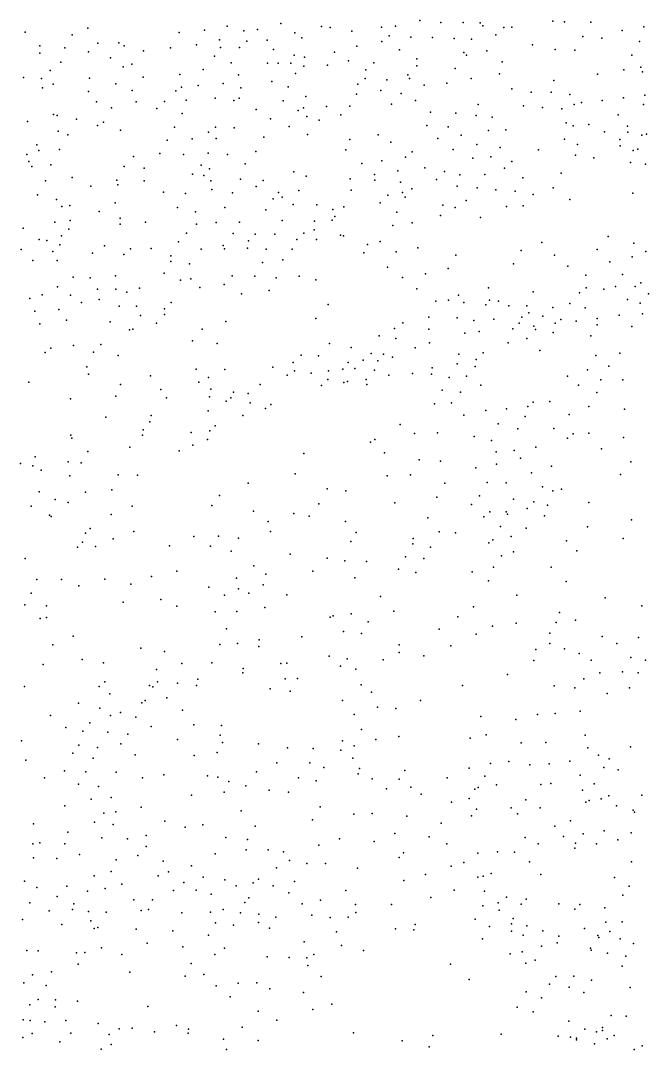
# Model space of a CAD drawing. Header units: inches. Extents: x 1412531 to 1412842, y 4931459 to 4931713.
# Drawn here: x 1412686.6 to 1412764.1, y 4931458.9 to 4931586 of the extents above; entities that cross this region are included whole.
import ezdxf

# ---------------------------------------------------------------- set-up
doc = ezdxf.new("R2010")
doc.units = ezdxf.units.IN
doc.header["$MEASUREMENT"] = 0

msp = doc.modelspace()

# ---------------------------------------------------------------- linework, layer by layer
for p in [(1412694.86, 4931585.05, 56.71), (1412712.08, 4931585.32, 55.51), (1412715.83, 4931584.87, 55.6), (1412718.68, 4931585.63, 55.59), (1412723.71, 4931585.26, 56.41), (1412724.78, 4931585.14, 56.54), (1412731.13, 4931585.16, 56.42), (1412732.84, 4931585.32, 56.38), (1412735.86, 4931585.99, 56.25), (1412738.45, 4931585.75, 56.27), (1412741.19, 4931585.76, 56.15), (1412743.32, 4931585.7, 56.03), (1412743.64, 4931585.34, 55.97), (1412746.24, 4931585.14, 55.67), (1412747.24, 4931585.18, 55.76), (1412752.27, 4931585.91, 55.32), (1412753.73, 4931585.85, 54.96), (1412756.97, 4931585.81, 54.57), (1412763.51, 4931585.2, 54.55), (1412687.1, 4931584.55, 55.7), (1412692.91, 4931584.23, 56.57), (1412706.13, 4931584.51, 55.97), (1412709.27, 4931584.79, 56.04), (1412711.12, 4931583.61, 56.16), (1412714.14, 4931584.73, 55.82), (1412720.42, 4931584.49, 56.4), (1412721.3, 4931583.84, 56.61), (1412727.47, 4931584.69, 56.3), (1412732.07, 4931584.11, 56.29), (1412734.75, 4931583.94, 56.45), (1412737.43, 4931583.89, 56.21), (1412740.09, 4931583.77, 56.39), (1412742.22, 4931583.7, 56.24), (1412745.23, 4931584.24, 55.62), (1412755.98, 4931584.04, 54.9), (1412758.33, 4931583.8, 54.59), (1412760.84, 4931584.76, 54.48), (1412688.92, 4931582.86, 56.42), (1412692.03, 4931582.64, 56.83), (1412696.09, 4931583.21, 57.58), (1412698.68, 4931583.23, 57.74), (1412699.34, 4931582.89, 57.75), (1412705.07, 4931582.61, 56.66), (1412708.27, 4931583.01, 56.32), (1412711.26, 4931582.68, 56.41), (1412713.58, 4931582.65, 56.04), (1412714.51, 4931583.43, 55.98), (1412717, 4931583.56, 56.07), (1412717.79, 4931582.41, 56.87), (1412728.06, 4931582.85, 56.6), (1412731.16, 4931583.41, 56.44), (1412733.36, 4931582.37, 57.29), (1412749.79, 4931582.99, 55.45), (1412752.59, 4931582.42, 55.37), (1412755.02, 4931582.35, 55.53), (1412762.99, 4931583.39, 55.78), (1412688.94, 4931581.97, 56.85), (1412694.95, 4931582.15, 57.72), (1412697.65, 4931581.37, 57.74), (1412701.72, 4931582.25, 56.91), (1412710.51, 4931581.61, 56.45), (1412720.35, 4931581.7, 56.61), (1412721.62, 4931581.47, 56.85), (1412725.34, 4931582.09, 56.58), (1412735.47, 4931581.25, 57.82), (1412741.28, 4931582.03, 57), (1412741.61, 4931581.7, 57.13), (1412744.12, 4931582.27, 56.98), (1412762.04, 4931581.7, 56.54), (1412690.2, 4931579.83, 58.14), (1412691.53, 4931580.86, 57.75), (1412699.24, 4931580.29, 58.04), (1412700.27, 4931580.59, 57.79), (1412709.08, 4931579.93, 57.16), (1412712.54, 4931580.79, 56.89), (1412717.04, 4931580.71, 56.88), (1412718.35, 4931580.74, 57.05), (1412719.93, 4931580.75, 56.92), (1412721.52, 4931580.38, 56.8), (1412724.46, 4931580.5, 56.84), (1412727.03, 4931581, 57.52), (1412729.2, 4931579.91, 58.27), (1412730.19, 4931580.78, 57.9), (1412735.47, 4931580.41, 58.02), (1412740.21, 4931580.09, 57.51), (1412746.02, 4931580.89, 57.19), (1412761.04, 4931579.91, 56.61), (1412763.16, 4931580.23, 56.97), (1412686.91, 4931578.94, 58.14), (1412689.15, 4931578.83, 58.18), (1412695.07, 4931578.89, 58.08), (1412701.67, 4931579, 57.78), (1412706.22, 4931579.34, 57.34), (1412713.46, 4931579.3, 57.07), (1412720.51, 4931579.46, 57.01), (1412729.11, 4931578.83, 58.37), (1412731.79, 4931578.66, 58.49), (1412734.39, 4931579.31, 58.35), (1412734.59, 4931578.85, 58.33), (1412742.19, 4931578.82, 58.03), (1412745.69, 4931579.4, 57.61), (1412752.42, 4931578.61, 57.36), (1412757.79, 4931579.37, 57), (1412763.36, 4931579.68, 57.32), (1412689.25, 4931577.68, 58.23), (1412690.56, 4931578.13, 58.35), (1412694.94, 4931577.24, 58.24), (1412698.3, 4931578.18, 57.99), (1412700.35, 4931577.36, 58.06), (1412705.71, 4931577.33, 57.94), (1412706.41, 4931577.78, 57.79), (1412708.48, 4931577.98, 57.65), (1412711.59, 4931578.22, 57.46), (1412713.76, 4931577.7, 57.42), (1412717.57, 4931578.45, 57.05), (1412719.58, 4931577.81, 57.89), (1412728.21, 4931578.12, 58.45), (1412731.05, 4931577.35, 59.05), (1412736.38, 4931578, 58.5), (1412739.18, 4931578.27, 58.55), (1412747.23, 4931577.56, 58.49), (1412704.34, 4931575.99, 57.91), (1412707, 4931576.18, 57.82), (1412710.59, 4931576.4, 57.58), (1412712.88, 4931576.1, 57.59), (1412713.53, 4931576.4, 57.31), (1412719, 4931576.09, 58.4), (1412721.8, 4931576.62, 58.43), (1412728.03, 4931576.9, 58.9), (1412733.55, 4931576.98, 59.18), (1412735.32, 4931576.12, 59.26), (1412749.6, 4931577.15, 58.49), (1412752.08, 4931577.14, 57.88), (1412754.39, 4931576.87, 58.43), (1412758.37, 4931576.11, 58.8), (1412761.02, 4931576.44, 58.33), (1412763.65, 4931576.78, 58.48), (1412695.94, 4931575.94, 58.57), (1412697.78, 4931575.21, 58.43), (1412700.84, 4931575.95, 58.09), (1412703.36, 4931575.14, 58.63), (1412715.64, 4931575, 58.14), (1412720.82, 4931574.87, 58.81), (1412721.5, 4931575.22, 58.83), (1412724.34, 4931575.36, 59.05), (1412727.2, 4931575.44, 59.69), (1412732.36, 4931575.66, 59.4), (1412743.07, 4931575.61, 59.23), (1412748.66, 4931575.48, 59.24), (1412751.02, 4931575.26, 58.63), (1412753.39, 4931575.08, 58.63), (1412754.91, 4931575.64, 58.96), (1412755.82, 4931575.89, 58.88), (1412763.5, 4931575.61, 58.72), (1412687.41, 4931573.52, 58.85), (1412690.63, 4931574.38, 58.79), (1412691.08, 4931574.25, 58.82), (1412693.44, 4931573.8, 58.72), (1412696.78, 4931573.45, 58.77), (1412706.52, 4931574.5, 58.57), (1412717.4, 4931573.86, 58.59), (1412721.89, 4931574.13, 59.46), (1412723.41, 4931573.68, 59.83), (1412726.1, 4931574.33, 59.9), (1412737.17, 4931574.67, 59.87), (1412740.3, 4931574.56, 59.58), (1412742.81, 4931574.27, 59.31), (1412744.78, 4931574.05, 59.58), (1412760.35, 4931574.35, 59), (1412691.19, 4931572.34, 59.59), (1412696.07, 4931573.03, 58.86), (1412698.88, 4931572.47, 59.91), (1412705.58, 4931572.82, 59.34), (1412709.76, 4931572.19, 59.69), (1412710.61, 4931572.83, 59.58), (1412712.94, 4931572.74, 59.45), (1412719.74, 4931572.9, 59.2), (1412736.73, 4931573.03, 60.41), (1412739.34, 4931572.85, 60.2), (1412744.34, 4931572.43, 60.19), (1412746.49, 4931572.5, 59.94), (1412753.95, 4931573.37, 59.8), (1412754.8, 4931572.98, 59.98), (1412756.74, 4931573.14, 59.93), (1412758.65, 4931572.25, 60.05), (1412761.5, 4931572.97, 59.69), (1412761.56, 4931572.2, 59.86), (1412692.38, 4931571.89, 59.37), (1412704.67, 4931571.22, 60.4), (1412707.76, 4931571.37, 59.88), (1412710.72, 4931571.42, 59.84), (1412716.6, 4931571.61, 59.72), (1412721.98, 4931571.92, 59.99), (1412727.2, 4931571.29, 60.97), (1412730.7, 4931571.89, 61.13), (1412732.29, 4931570.97, 61.43), (1412738.07, 4931571.43, 60.75), (1412740.96, 4931571.83, 60.7), (1412753.74, 4931571.35, 60.19), (1412760.55, 4931571.3, 60.44), (1412763.28, 4931571.82, 60.47), (1412763.87, 4931571.98, 60.43), (1412688.56, 4931570.64, 59.55), (1412688.81, 4931569.93, 60.47), (1412691.35, 4931570.08, 60.42), (1412715.61, 4931569.81, 59.94), (1412726.72, 4931570.04, 61.2), (1412734.92, 4931569.8, 61.49), (1412739.99, 4931570.08, 61.09), (1412742.89, 4931570.69, 61), (1412745.76, 4931570.32, 60.83), (1412750.53, 4931570.02, 60.64), (1412755.32, 4931570.68, 60.1), (1412760.61, 4931570.54, 60.64), (1412762.21, 4931569.93, 61.17), (1412762.79, 4931570.09, 61.13), (1412687.34, 4931569.47, 60.51), (1412687.58, 4931568.59, 60.52), (1412700.5, 4931569.19, 61.41), (1412703.73, 4931569.57, 61.27), (1412706.69, 4931569.47, 60.5), (1412709.72, 4931569.61, 59.95), (1412712.09, 4931569.46, 59.89), (1412731.17, 4931568.65, 61.63), (1412734.09, 4931569.14, 61.7), (1412742.42, 4931569, 61.33), (1412744.61, 4931569.16, 61.47), (1412747.24, 4931568.58, 61.65), (1412755.07, 4931569.37, 60.58), (1412757.33, 4931569.03, 60.71), (1412761.86, 4931568.48, 62.12), (1412687.94, 4931567.95, 60.84), (1412690.28, 4931568.16, 61.03), (1412699.36, 4931567.98, 61.45), (1412701.81, 4931567.78, 62.1), (1412708.87, 4931568.14, 61.64), (1412709.88, 4931567.67, 62.01), (1412714.3, 4931568.3, 60.32), (1412720.28, 4931567.33, 61.24), (1412728.71, 4931568.33, 61.68), (1412733.15, 4931567.44, 62.37), (1412736.49, 4931567.8, 62.27), (1412738.92, 4931567.36, 62.22), (1412746.32, 4931567.75, 61.93), (1412753.33, 4931567.14, 61.65), (1412763.74, 4931568.26, 62.15), (1412689.63, 4931566.18, 61.23), (1412692.94, 4931566.62, 61.26), (1412698.42, 4931566.29, 62.21), (1412701.83, 4931566.18, 62.58), (1412707.79, 4931567.02, 61.91), (1412709.17, 4931566.84, 62.32), (1412710.05, 4931566.21, 62.3), (1412713.7, 4931566.4, 61.19), (1412716.49, 4931566.23, 60.83), (1412721.84, 4931566.76, 61.8), (1412727.24, 4931566.44, 62.19), (1412730.24, 4931566.99, 62.43), (1412730.3, 4931566.29, 62.41), (1412733.48, 4931566.05, 62.77), (1412737.91, 4931566.37, 62.82), (1412740.81, 4931566.96, 62.63), (1412743.87, 4931566.97, 62.25), (1412748.56, 4931566.57, 62.59), (1412695.21, 4931565.56, 62.85), (1412698.55, 4931565.72, 62.35), (1412704.21, 4931564.8, 62.7), (1412706.92, 4931564.64, 62.47), (1412710.17, 4931565.13, 62.36), (1412712.74, 4931564.7, 61.8), (1412715.64, 4931565.5, 61.01), (1412718.42, 4931564.74, 61.93), (1412720.93, 4931565, 62.16), (1412727.37, 4931565.06, 62.88), (1412733.72, 4931564.74, 63.03), (1412734.89, 4931565.2, 63.1), (1412740.46, 4931565.54, 63.23), (1412742.93, 4931565.32, 63.08), (1412745.26, 4931565.07, 63.37), (1412747.63, 4931564.92, 63.44), (1412752.32, 4931565.35, 62.79), (1412762.15, 4931564.66, 64.22), (1412688.65, 4931564.45, 61.75), (1412690.97, 4931563.9, 62.1), (1412698.24, 4931563.49, 63.14), (1412717.76, 4931563.99, 62.41), (1412718.86, 4931564.2, 62.45), (1412720.22, 4931563.28, 62.94), (1412730.97, 4931563.5, 63.05), (1412731.92, 4931564.42, 63.02), (1412734.04, 4931564.2, 63.2), (1412741.59, 4931563.76, 63.84), (1412749.85, 4931564.51, 63.38), (1412754.4, 4931563.89, 63.3), (1412691.66, 4931563.02, 62.73), (1412692.64, 4931563.14, 62.96), (1412696.27, 4931562.42, 63.21), (1412705.94, 4931562.92, 62.98), (1412708.14, 4931562.37, 63.09), (1412711.76, 4931562.92, 62.16), (1412716.83, 4931562.63, 62.49), (1412723.12, 4931563.23, 63.23), (1412725.12, 4931562.64, 63.48), (1412726.46, 4931562.97, 63.76), (1412733, 4931562.32, 63.98), (1412738.7, 4931563.21, 64.14), (1412740.21, 4931562.9, 64.63), (1412746.57, 4931563.04, 64.15), (1412748.64, 4931563.13, 63.97), (1412690.8, 4931561.09, 62.98), (1412692.67, 4931561.32, 63.33), (1412698.85, 4931561.59, 63.24), (1412698.86, 4931560.85, 63.51), (1412701.98, 4931561.08, 63.28), (1412708.28, 4931560.84, 63.7), (1412710.71, 4931561.07, 62.96), (1412713.6, 4931561.08, 62.49), (1412718.87, 4931561.29, 63), (1412722.83, 4931561.23, 63.81), (1412725.03, 4931561.34, 64.1), (1412725.37, 4931561.8, 63.93), (1412734.92, 4931561, 64.48), (1412738.43, 4931561.92, 64.34), (1412743.34, 4931561.68, 64.54), (1412686.87, 4931560.34, 63.15), (1412692.49, 4931560.25, 63.85), (1412707.06, 4931559.72, 64.01), (1412712.81, 4931559.68, 63.53), (1412715.54, 4931559.6, 63.66), (1412717.94, 4931559.62, 63.77), (1412721.53, 4931559.72, 64.53), (1412722.82, 4931560.16, 64.39), (1412726.06, 4931559.48, 64.56), (1412732.53, 4931560.69, 64.34), (1412688.85, 4931558.97, 63.53), (1412689.81, 4931558.85, 63.66), (1412691.41, 4931558.3, 64.34), (1412691.59, 4931559.39, 63.85), (1412706.07, 4931558.66, 63.84), (1412711.57, 4931558.22, 64.2), (1412714.7, 4931558.8, 63.8), (1412720.65, 4931558.97, 64.64), (1412723.09, 4931558.97, 64.51), (1412726.44, 4931559.42, 64.57), (1412729.38, 4931558.34, 65.73), (1412730.97, 4931558.69, 65.09), (1412750.92, 4931558.6, 66.15), (1412759.11, 4931559.33, 65.75), (1412762.29, 4931558.49, 67.63), (1412686.64, 4931557.73, 63.46), (1412690.53, 4931557.49, 64.5), (1412695.43, 4931557.25, 65.62), (1412696.92, 4931558.17, 65.3), (1412699.32, 4931557.09, 65.59), (1412700.13, 4931557.79, 65.03), (1412702.68, 4931557.84, 64.91), (1412705.1, 4931556.95, 65.38), (1412708.85, 4931557.78, 64.67), (1412711.74, 4931557.79, 64.24), (1412714.58, 4931557.9, 64.3), (1412716.89, 4931557.75, 64.55), (1412720.09, 4931557.74, 64.63), (1412728.95, 4931557.31, 66.02), (1412732.93, 4931557.45, 65.9), (1412735.63, 4931557.92, 66.36), (1412740.29, 4931557.02, 66.94), (1412748.37, 4931557.59, 66.26), (1412752.47, 4931557.01, 66.8), (1412757.75, 4931557.72, 66.89), (1412763.78, 4931557.47, 68.25), (1412688.05, 4931556.36, 64), (1412691.06, 4931556.37, 64.89), (1412705.1, 4931556.25, 65.83), (1412707.4, 4931555.93, 65.53), (1412716.43, 4931556.13, 64.83), (1412718.95, 4931556.45, 65.15), (1412747.44, 4931555.95, 67.08), (1412754.13, 4931555.67, 67.57), (1412759.33, 4931556.2, 68.09), (1412762.1, 4931556.82, 68.59), (1412698.27, 4931554.48, 66.67), (1412704.29, 4931554.79, 66.64), (1412712.67, 4931554.48, 65.48), (1412715.47, 4931554.43, 65.46), (1412720.94, 4931554.42, 66.21), (1412731.88, 4931555.55, 66.54), (1412736.54, 4931554.73, 67.31), (1412739.36, 4931555.36, 67.72), (1412756.36, 4931554.54, 68.84), (1412760.87, 4931554.65, 68.9), (1412691.09, 4931553.12, 65.69), (1412693.05, 4931554.3, 65.84), (1412695.13, 4931554.23, 66.78), (1412706.29, 4931553.92, 66.6), (1412707.57, 4931554.1, 66.45), (1412711.68, 4931553.38, 66.05), (1412718.13, 4931554.23, 66.28), (1412723.01, 4931553.97, 66.46), (1412733.72, 4931554.26, 67.11), (1412760.02, 4931553.15, 69.44), (1412762.47, 4931553.16, 69.27), (1412763.17, 4931553.61, 69.19), (1412689.2, 4931552.14, 66.18), (1412692.71, 4931552.08, 66.93), (1412696.03, 4931552.83, 67.18), (1412698.33, 4931552.83, 67.29), (1412699.68, 4931552.46, 67.41), (1412701.25, 4931552.96, 67.34), (1412708.68, 4931553.03, 66.6), (1412713.84, 4931552.26, 66.57), (1412717.26, 4931552.67, 66.69), (1412735.49, 4931552.86, 68.09), (1412740.64, 4931552.09, 70.13), (1412744.33, 4931552.98, 69.8), (1412749.84, 4931552.47, 69.31), (1412755.57, 4931552.36, 69.45), (1412756.42, 4931553, 69.49), (1412758.6, 4931552.82, 69.5), (1412764.09, 4931552.23, 69.51), (1412687.71, 4931551.68, 65.92), (1412694.09, 4931551.16, 67.34), (1412696.24, 4931551.53, 67.3), (1412698.71, 4931550.71, 67.82), (1412700.87, 4931550.7, 67.91), (1412705.15, 4931551.17, 67.17), (1412724.54, 4931550.93, 68.49), (1412737.85, 4931551.32, 70.15), (1412739.38, 4931551.47, 70.31), (1412741.3, 4931551.17, 70.31), (1412744, 4931550.88, 69.91), (1412744.47, 4931551.47, 70.02), (1412745.56, 4931551.33, 70.02), (1412746.83, 4931550.75, 69.59), (1412749.07, 4931550.77, 69.4), (1412752.29, 4931550.56, 69.69), (1412754.38, 4931551.05, 69.52), (1412761.5, 4931551.56, 69.56), (1412763.09, 4931551.1, 69.82), (1412688.3, 4931550.12, 66.93), (1412691.28, 4931550.32, 67.02), (1412701.37, 4931549.57, 67.98), (1412704.32, 4931549.7, 67.87), (1412704.33, 4931550.41, 67.42), (1412736.97, 4931549.37, 70.41), (1412748.44, 4931549.36, 69.69), (1412749.3, 4931549.91, 69.52), (1412751.04, 4931549.47, 69.72), (1412756.29, 4931550.5, 69.82), (1412760.46, 4931549.61, 69.73), (1412763.37, 4931549.77, 69.95), (1412688.94, 4931548.54, 67.1), (1412692.22, 4931548.98, 67.27), (1412697.63, 4931548.77, 68.33), (1412703.33, 4931548.61, 68.5), (1412711.92, 4931548.82, 68.55), (1412723, 4931549.21, 68.71), (1412733.76, 4931548.68, 70.09), (1412740.46, 4931549.28, 70.31), (1412742.53, 4931548.94, 70.01), (1412745.01, 4931549.1, 70.02), (1412748.12, 4931548.63, 69.51), (1412749.93, 4931548.24, 69.8), (1412752.59, 4931548.61, 69.8), (1412753.27, 4931549.08, 69.77), (1412755.18, 4931548.87, 69.83), (1412757.76, 4931548.41, 70.72), (1412757.78, 4931549.2, 69.84), (1412762.05, 4931548.22, 70.66), (1412700.02, 4931547.81, 68.44), (1412700.41, 4931547.86, 68.58), (1412708.96, 4931547.88, 68.84), (1412730.82, 4931547.05, 70.18), (1412732.73, 4931547.96, 70.13), (1412736.95, 4931547.89, 70.51), (1412741.4, 4931547.39, 70.5), (1412743.19, 4931547.59, 70.26), (1412747.35, 4931547.93, 69.83), (1412750.13, 4931547.85, 69.7), (1412752.34, 4931547.46, 70.7), (1412756.99, 4931547.07, 72.01), (1412690.28, 4931545.55, 68.37), (1412693.1, 4931545.86, 68.6), (1412696.48, 4931546, 68.77), (1412707.79, 4931546.45, 69.75), (1412710.81, 4931546.13, 69.39), (1412724.69, 4931546.13, 70.57), (1412727.36, 4931545.63, 70.57), (1412732.89, 4931546.73, 70.43), (1412735.28, 4931545.58, 70.54), (1412737.06, 4931546.21, 70.75), (1412746.78, 4931546.21, 70.01), (1412749.08, 4931546.72, 70.29), (1412689.6, 4931544.98, 68.7), (1412695.56, 4931545.03, 69.05), (1412698.6, 4931544.62, 69.62), (1412721.21, 4931544.66, 70.7), (1412723.35, 4931544.57, 70.88), (1412729.86, 4931544.88, 70.52), (1412731.38, 4931544.8, 70.63), (1412732.49, 4931544.43, 70.55), (1412740.68, 4931544.81, 70.7), (1412743.67, 4931544.96, 70.4), (1412750.66, 4931545.24, 71.94), (1412757.58, 4931544.64, 73.76), (1412760.54, 4931544.91, 73.49), (1412694.72, 4931543.21, 70.16), (1412708.24, 4931542.96, 71.19), (1412717.72, 4931543.2, 71.16), (1412720.2, 4931543.78, 70.89), (1412727, 4931543.77, 71.07), (1412727.82, 4931543.04, 71.05), (1412728.86, 4931544.05, 70.59), (1412730.69, 4931543.96, 70.84), (1412737.4, 4931543.12, 71.1), (1412740.45, 4931543.59, 70.85), (1412742.7, 4931543.25, 70.95), (1412742.8, 4931544.14, 70.67), (1412759.19, 4931543.32, 74.95), (1412694.92, 4931542.31, 70.37), (1412702.6, 4931542.12, 70.85), (1412709.75, 4931541.93, 71.49), (1412711.77, 4931542.91, 71.35), (1412719.48, 4931542.21, 71.18), (1412720.36, 4931542.72, 70.97), (1412722.42, 4931542.45, 71.01), (1412724.5, 4931541.67, 71.37), (1412724.57, 4931542.73, 71.19), (1412726.34, 4931542.92, 71.19), (1412730.27, 4931542.8, 70.85), (1412732.01, 4931542.18, 70.89), (1412734.95, 4931542.41, 71.06), (1412737.32, 4931542.31, 71.5), (1412739.5, 4931541.9, 71.53), (1412741.63, 4931542.06, 71.42), (1412754.1, 4931542.08, 74.9), (1412756.55, 4931542.85, 74.77), (1412687.56, 4931541.32, 69.79), (1412698.91, 4931541.05, 71.68), (1412703.86, 4931540.41, 71.67), (1412708.55, 4931541.34, 71.77), (1412710.04, 4931540.45, 72.21), (1412716.13, 4931541.04, 71.38), (1412723.71, 4931540.92, 71.44), (1412726.48, 4931541.3, 71.2), (1412726.92, 4931541.43, 71.12), (1412729.25, 4931541.65, 71), (1412729.3, 4931541.05, 71.2), (1412743.39, 4931540.95, 73.14), (1412755.47, 4931540.96, 75.34), (1412758.22, 4931541.62, 75.51), (1412760.93, 4931541.63, 75.47), (1412692.71, 4931539.29, 70.79), (1412698.31, 4931539.61, 72.18), (1412704.59, 4931539.39, 71.95), (1412709.87, 4931539.53, 72.6), (1412712.5, 4931539.38, 71.95), (1412712.84, 4931540.11, 71.93), (1412714.66, 4931539.93, 71.83), (1412738.6, 4931540.33, 72.6), (1412740.9, 4931540.11, 73.23), (1412757.72, 4931540.06, 76.06), (1412711.95, 4931538.99, 72.06), (1412714.9, 4931538.79, 71.88), (1412716.81, 4931538.09, 71.98), (1412717.45, 4931538.57, 71.6), (1412737.65, 4931538.66, 73.33), (1412739.75, 4931538.78, 73.96), (1412746.56, 4931538.03, 75.03), (1412749.18, 4931538.35, 75.4), (1412749.86, 4931538.87, 75.45), (1412751.91, 4931538.96, 75.7), (1412756.71, 4931538.31, 77.25), (1412761.14, 4931538.02, 77.53), (1412697.09, 4931537.01, 72.59), (1412702.67, 4931537.22, 72.45), (1412709.7, 4931537.79, 72.96), (1412714.01, 4931537.2, 72.03), (1412741.3, 4931537.26, 74.81), (1412744.03, 4931537.85, 75.07), (1412748.86, 4931537.11, 75.76), (1412754.31, 4931537.35, 77.39), (1412701.67, 4931535.44, 73.57), (1412702.53, 4931536.42, 73.22), (1412709.92, 4931535.32, 73.03), (1412710.58, 4931535.93, 72.98), (1412733.45, 4931536.12, 74.32), (1412745.52, 4931536.2, 75.92), (1412747.96, 4931535.57, 76.93), (1412752.41, 4931535.6, 77.58), (1412692.77, 4931534.77, 72.43), (1412692.89, 4931534.43, 72.54), (1412701.62, 4931534.8, 74.16), (1412707.62, 4931535.12, 73.93), (1412709.62, 4931534.25, 73.6), (1412730.3, 4931534.24, 75.28), (1412735.21, 4931535, 75.53), (1412738.04, 4931535.09, 75.21), (1412742.55, 4931534.61, 76.52), (1412744.71, 4931534.14, 77.11), (1412754.1, 4931534.42, 78.47), (1412754.78, 4931534.95, 78.43), (1412756.74, 4931535.04, 78.86), (1412761, 4931534.5, 79.27), (1412694.86, 4931532.79, 73.65), (1412700.06, 4931533.32, 74.27), (1412706.13, 4931532.85, 74.7), (1412707.83, 4931533.54, 74.6), (1412729.77, 4931533.92, 75.44), (1412747.51, 4931532.89, 78.78), (1412750.18, 4931533.32, 78.96), (1412758.29, 4931533.1, 79.76), (1412688.37, 4931532.13, 73.61), (1412692.41, 4931531.5, 74.87), (1412721.54, 4931532.51, 75.56), (1412731.48, 4931532.61, 75.91), (1412735.78, 4931531.76, 77.09), (1412738.42, 4931531.56, 76.91), (1412745.29, 4931532.72, 78.49), (1412748.28, 4931531.93, 79.11), (1412686.55, 4931531.31, 74.39), (1412688.06, 4931531.02, 74.77), (1412689.11, 4931530.48, 75.09), (1412694.05, 4931531.38, 74.54), (1412742.77, 4931530.74, 78.2), (1412745.34, 4931531.19, 79.4), (1412752.11, 4931530.96, 80.08), (1412761.92, 4931531.48, 81.19), (1412692.63, 4931529.78, 76), (1412698.59, 4931529.91, 75.34), (1412701, 4931529.84, 76.21), (1412720.46, 4931530.03, 77.26), (1412731.83, 4931529.78, 78.21), (1412734.72, 4931529.87, 77.69), (1412749.63, 4931530.13, 80.49), (1412760.64, 4931529.93, 82), (1412688.86, 4931527.79, 75.85), (1412694.58, 4931527.76, 76.94), (1412697.82, 4931528.02, 76.65), (1412714.64, 4931528.86, 76.83), (1412724.42, 4931528.16, 78.27), (1412726.71, 4931527.92, 78.72), (1412738.95, 4931528.88, 78.48), (1412744.17, 4931528.95, 79.75), (1412746.54, 4931528.91, 80.85), (1412751, 4931528.39, 81.45), (1412752.3, 4931527.93, 82.1), (1412753.35, 4931528.14, 82.16), (1412690.82, 4931526.85, 77.5), (1412692.42, 4931526.47, 77.12), (1412711.1, 4931527.35, 77.65), (1412732.78, 4931526.45, 79.55), (1412737.95, 4931527.12, 79.64), (1412743.23, 4931527.29, 80.46), (1412747.42, 4931526.89, 81.87), (1412749.95, 4931526.57, 82.28), (1412756.71, 4931526.46, 82.96), (1412687.86, 4931526.02, 77.03), (1412700.32, 4931526.04, 77.74), (1412710.18, 4931526.11, 78.18), (1412715.33, 4931525.4, 78.58), (1412723.37, 4931526.3, 79), (1412742.26, 4931526.23, 81.62), (1412744.49, 4931525.33, 81.97), (1412746.52, 4931525.31, 82.92), (1412749.11, 4931525.74, 82.82), (1412751.64, 4931526.13, 82.28), (1412690.12, 4931524.91, 77.72), (1412690.32, 4931524.76, 77.67), (1412697.72, 4931524.98, 78.22), (1412717.14, 4931524.11, 80.11), (1412720.28, 4931525.13, 79.72), (1412722.21, 4931524.79, 80.19), (1412726.67, 4931524.13, 81.35), (1412736.85, 4931524.59, 80.53), (1412743.76, 4931524.7, 82.24), (1412746.7, 4931525.03, 82.85), (1412751.24, 4931524.83, 83.02), (1412761.98, 4931524.33, 84.44), (1412694.56, 4931522.68, 78.57), (1412695.16, 4931523.27, 78.2), (1412700.55, 4931522.9, 78.48), (1412717.41, 4931522.91, 80.88), (1412728, 4931522.75, 81.73), (1412738.26, 4931522.86, 82.48), (1412740.26, 4931522.74, 83.12), (1412745.84, 4931523.51, 83.25), (1412748.98, 4931523.3, 84.34), (1412756.55, 4931523.48, 85.14), (1412694.21, 4931521.57, 78.83), (1412697.99, 4931521.98, 79.39), (1412707.96, 4931522.26, 79.47), (1412710.98, 4931522.32, 79.42), (1412713.46, 4931522.06, 79.93), (1412727.33, 4931521.64, 82.31), (1412734.99, 4931521.35, 82.23), (1412735.05, 4931522.03, 82.11), (1412744.36, 4931521.51, 83.96), (1412744.89, 4931521.87, 83.97), (1412747.14, 4931522.29, 84.52), (1412753.96, 4931521.72, 85.03), (1412760.98, 4931522.02, 85.84), (1412693.58, 4931520.94, 79.02), (1412695.8, 4931521.05, 79.76), (1412704.95, 4931521.11, 79.99), (1412709.99, 4931521.1, 80.34), (1412712.55, 4931520.45, 80.88), (1412719.86, 4931520.11, 82.85), (1412737.17, 4931520.96, 83.01), (1412747.42, 4931520.4, 85.61), (1412755.23, 4931520.52, 86.01), (1412687.13, 4931519.57, 80.15), (1412724.41, 4931519.58, 82.86), (1412726.61, 4931519.25, 83.17), (1412729.27, 4931519.18, 83.09), (1412734.08, 4931519.77, 83.19), (1412736.36, 4931519.54, 83.85), (1412745.95, 4931519.89, 85.47), (1412705.84, 4931517.99, 82.03), (1412715.36, 4931518.64, 82.95), (1412716.83, 4931517.64, 83.67), (1412722.64, 4931518.01, 83.6), (1412733.21, 4931518.23, 83.56), (1412735.38, 4931517.82, 84.3), (1412742.31, 4931517.93, 85.1), (1412744.97, 4931518.48, 85.53), (1412752.08, 4931518.48, 86.69), (1412688.57, 4931516.96, 81.51), (1412691.6, 4931516.95, 81.63), (1412696.96, 4931517, 81.32), (1412700.16, 4931516.37, 82.39), (1412702.73, 4931517.32, 82.03), (1412713.2, 4931517.14, 83.03), (1412716.52, 4931516.29, 84.05), (1412727.84, 4931517.16, 83.54), (1412744.34, 4931516.82, 86.29), (1412753.92, 4931516.73, 87.91), (1412687.87, 4931515.27, 82.68), (1412693.73, 4931516.19, 81.43), (1412709.78, 4931516.03, 82.88), (1412711.72, 4931515.02, 84.41), (1412713.45, 4931515.82, 83.9), (1412714.73, 4931515.29, 83.74), (1412719.44, 4931515.06, 84.47), (1412747.85, 4931515.05, 87.76), (1412687.06, 4931513.83, 83.47), (1412689.77, 4931513.71, 83.41), (1412699.2, 4931514.15, 83.33), (1412703.89, 4931514.48, 82.81), (1412730.99, 4931514.88, 85.34), (1412758.75, 4931514.71, 89.41), (1412763.26, 4931513.71, 89.61), (1412705.84, 4931513.69, 83.5), (1412710.58, 4931512.96, 84.38), (1412713.25, 4931513.02, 85.5), (1412716.7, 4931513.49, 85.61), (1412725.17, 4931512.46, 85.91), (1412727.38, 4931512.71, 86.11), (1412732.65, 4931513.05, 86.32), (1412742.47, 4931513.6, 87.99), (1412753.1, 4931512.9, 88.94), (1412688.97, 4931512.13, 84.58), (1412689.76, 4931512.27, 84.45), (1412724.78, 4931512.31, 85.94), (1412729.49, 4931511.73, 86.81), (1412740.57, 4931512.37, 88.3), (1412744.82, 4931511.2, 89.61), (1412747.76, 4931511.56, 89.67), (1412752.69, 4931511.67, 89.55), (1412755.1, 4931511.93, 89.83), (1412693.03, 4931509.98, 85.23), (1412712, 4931510.87, 86.32), (1412721.29, 4931509.9, 88.12), (1412726.43, 4931510.53, 87.33), (1412728.67, 4931510.31, 87.65), (1412738.25, 4931510.83, 88.39), (1412742.8, 4931510.21, 89.35), (1412751.9, 4931510.33, 90.63), (1412758.36, 4931509.91, 90.83), (1412690.54, 4931508.91, 85.9), (1412711.14, 4931508.93, 86.91), (1412713.35, 4931509.05, 87.63), (1412715.96, 4931508.7, 88.26), (1412716.01, 4931509.52, 87.54), (1412733.32, 4931508.91, 89.75), (1412739.69, 4931508.76, 89.65), (1412751.93, 4931509.08, 91.14), (1412760.2, 4931509.06, 91.05), (1412762.88, 4931509.82, 91.44), (1412701.39, 4931508.48, 86.32), (1412704.33, 4931508.09, 86.94), (1412724.68, 4931507.49, 88.98), (1412733.31, 4931507.93, 90.29), (1412736.35, 4931507.55, 90.66), (1412750.18, 4931508.34, 91.17), (1412753.73, 4931508.42, 91.33), (1412755.52, 4931507.84, 91.91), (1412689.32, 4931506.46, 86.33), (1412694.14, 4931507.1, 86.76), (1412696.81, 4931506.66, 86.87), (1412706.47, 4931506.58, 88.12), (1412710.15, 4931506.69, 88.03), (1412718.69, 4931506.6, 90.1), (1412719.44, 4931506.64, 89.71), (1412726.08, 4931506.27, 89.99), (1412726.87, 4931507.17, 89.68), (1412731.32, 4931507.04, 90.32), (1412749.94, 4931506.96, 91.68), (1412757, 4931507.01, 92.02), (1412761.9, 4931507.33, 92), (1412763.73, 4931506.99, 92.15), (1412703.33, 4931505.83, 88.22), (1412713.98, 4931505.45, 89.19), (1412714.02, 4931505.97, 88.88), (1412727.95, 4931505.88, 91.27), (1412746.68, 4931505.25, 91.77), (1412758.09, 4931505.45, 92.68), (1412760.89, 4931505.58, 92.24), (1412762.82, 4931505.45, 93.19), (1412687.02, 4931503.75, 87.24), (1412696.24, 4931503.75, 88.32), (1412696.96, 4931504.34, 88.01), (1412702.46, 4931503.89, 88.92), (1412702.87, 4931503.7, 88.47), (1412703.45, 4931504.33, 88.37), (1412705.91, 4931504.18, 88.45), (1412708.29, 4931503.89, 88.8), (1412708.45, 4931504.65, 88.65), (1412719.24, 4931504.68, 91.06), (1412720.74, 4931504.74, 90.7), (1412728.6, 4931503.95, 92.59), (1412741.11, 4931503.87, 92.47), (1412752.44, 4931503.84, 92.69), (1412755.01, 4931503.6, 92.84), (1412756.13, 4931504.7, 92.9), (1412761.75, 4931503.59, 93.8), (1412697.58, 4931502.86, 89.06), (1412704.63, 4931502.35, 89.43), (1412717.38, 4931503.45, 90.73), (1412719.85, 4931503.18, 91.78), (1412729.91, 4931503.06, 93.18), (1412758.98, 4931502.87, 93.56), (1412693.7, 4931501.7, 89.61), (1412696.34, 4931501.08, 89.65), (1412701.52, 4931501.75, 89.54), (1412701.94, 4931502.04, 89.19), (1412726.32, 4931502.02, 92.52), (1412730.64, 4931501.2, 94.2), (1412732.9, 4931501.05, 93.82), (1412735.96, 4931502.01, 93.74), (1412690.26, 4931500.18, 90.17), (1412697.66, 4931500.18, 90.18), (1412698.89, 4931500.53, 90.05), (1412700.78, 4931499.96, 89.91), (1412706.54, 4931500.81, 90.29), (1412727.73, 4931500.31, 94.24), (1412743.38, 4931500.05, 94.35), (1412750.39, 4931500.28, 93.8), (1412752.58, 4931500.41, 94.63), (1412755.66, 4931500.72, 94.72), (1412692.12, 4931498.68, 90.4), (1412695.09, 4931499.25, 89.99), (1412702.66, 4931498.82, 90.86), (1412707.95, 4931499.02, 91.49), (1412711.37, 4931498.95, 92.43), (1412747.7, 4931499.68, 94.09), (1412694.24, 4931498.23, 90.67), (1412697.33, 4931498.1, 90.5), (1412699.81, 4931497.87, 91.1), (1412705.92, 4931497.21, 92.69), (1412711.19, 4931497.74, 93.12), (1412728.65, 4931498.42, 95.11), (1412730.44, 4931497.22, 95.49), (1412733.25, 4931497.58, 95.06), (1412742.09, 4931497.35, 95.6), (1412744.06, 4931497.8, 95.96), (1412756.28, 4931497.76, 96.26), (1412686.66, 4931497.06, 91.19), (1412693.76, 4931496.5, 91.01), (1412696.06, 4931496.23, 91.47), (1412698.95, 4931496.69, 91.55), (1412711.47, 4931496.83, 93.47), (1412715.92, 4931496.66, 94.16), (1412719.51, 4931496.19, 95.19), (1412722.68, 4931496.1, 95.49), (1412726.32, 4931497.02, 96.02), (1412727.76, 4931496.41, 96.2), (1412748.37, 4931496.81, 96), (1412751.44, 4931496.84, 96.4), (1412756.62, 4931496.16, 97.3), (1412761.89, 4931496.31, 97.73), (1412687.19, 4931494.66, 91.93), (1412693.01, 4931495.53, 91.45), (1412695.52, 4931494.92, 92.43), (1412700.69, 4931495.3, 92.32), (1412708, 4931495.23, 93.28), (1412710.82, 4931495.61, 93.66), (1412726.11, 4931495.87, 96.37), (1412727.59, 4931494.88, 96.53), (1412757.92, 4931495.26, 97.55), (1412759.23, 4931494.83, 98.24), (1412718.21, 4931494.31, 95.98), (1412722.27, 4931494.31, 96.27), (1412723.99, 4931493.75, 96.38), (1412728.4, 4931493.63, 96.55), (1412741.96, 4931493.67, 97.57), (1412744.6, 4931494.25, 98.01), (1412746.86, 4931494.5, 97.75), (1412749.43, 4931494.07, 97.31), (1412751.82, 4931494.18, 97.46), (1412754.39, 4931494.54, 97.82), (1412758.59, 4931493.74, 98.53), (1412760.36, 4931493.45, 99.15), (1412689.52, 4931492.47, 92.87), (1412691.98, 4931493.34, 92.25), (1412694.6, 4931493.23, 93.08), (1412698.36, 4931493.16, 93.78), (1412701.62, 4931492.48, 94.62), (1412704.26, 4931492.84, 93.88), (1412709.64, 4931492.71, 95.16), (1412710.93, 4931492.55, 95.93), (1412715.67, 4931493.23, 96.35), (1412720.87, 4931492.48, 96.45), (1412723.04, 4931492.11, 97.07), (1412728.25, 4931492.95, 97.02), (1412729.97, 4931492.34, 97.62), (1412733.3, 4931492.3, 98.41), (1412733.99, 4931493.36, 98), (1412739.25, 4931492.47, 97.83), (1412743.88, 4931492.69, 98.22), (1412755.65, 4931492.81, 98.56), (1412693.72, 4931491.69, 93.43), (1412696.19, 4931491.41, 93.84), (1412712.25, 4931492.03, 95.92), (1412714.36, 4931491.48, 96.99), (1412717.25, 4931490.94, 97.57), (1412731.75, 4931491.11, 98.48), (1412734.73, 4931491.33, 99.09), (1412742.67, 4931491.07, 99.08), (1412743.05, 4931491.27, 98.9), (1412745.31, 4931491.59, 98.45), (1412750.79, 4931491.65, 98.74), (1412752.04, 4931491.77, 99), (1412755.95, 4931490.96, 99.6), (1412757.39, 4931491.71, 99.38), (1412695.28, 4931489.82, 94.76), (1412697.74, 4931490.04, 94.91), (1412707.64, 4931490.34, 95.59), (1412711.68, 4931490.69, 96.72), (1412719.64, 4931490.72, 97.56), (1412736.04, 4931490.44, 99.6), (1412741.97, 4931489.93, 99.91), (1412748.94, 4931489.75, 99.09), (1412756.78, 4931489.67, 99.83), (1412758.27, 4931489.86, 100.07), (1412759.18, 4931490.24, 99.95), (1412763.29, 4931490.33, 100.31), (1412692.03, 4931489, 94.47), (1412701.46, 4931488.83, 95.94), (1412713.81, 4931488.41, 97.82), (1412723.53, 4931488.88, 99.65), (1412739.75, 4931489.47, 99.78), (1412742.86, 4931488.61, 100.56), (1412747.15, 4931488.77, 100.11), (1412750.71, 4931488.75, 99.72), (1412756.35, 4931489.47, 100.12), (1412760.14, 4931489.02, 100.43), (1412762.2, 4931488.49, 100.96), (1412696.83, 4931488.09, 95.76), (1412698.33, 4931488.27, 96.17), (1412704.35, 4931487.12, 97.72), (1412722.61, 4931487.29, 100.54), (1412727.69, 4931487.97, 99.36), (1412729.98, 4931488.05, 99.93), (1412734.25, 4931487.74, 100), (1412742.23, 4931487.79, 101.03), (1412747.92, 4931488.02, 100.17), (1412754.46, 4931487.18, 100.65), (1412762.39, 4931488.24, 101.41), (1412688.13, 4931486.78, 94.99), (1412695.69, 4931487, 96.46), (1412698, 4931486.72, 96.8), (1412706.86, 4931486.39, 98.06), (1412709.06, 4931486.65, 98.39), (1412715.52, 4931486.49, 99.39), (1412738.49, 4931486.87, 101), (1412752.54, 4931486.51, 101.14), (1412758.62, 4931485.94, 101.46), (1412692.37, 4931485.75, 96.63), (1412696.59, 4931485.06, 97.36), (1412699.74, 4931484.95, 97.63), (1412702.07, 4931485.33, 97.95), (1412711.92, 4931485.09, 99.15), (1412714.58, 4931484.85, 100.37), (1412725.94, 4931484.93, 100.9), (1412730.21, 4931484.59, 101.41), (1412732.78, 4931485.6, 101.28), (1412737.01, 4931485.19, 101.94), (1412748.85, 4931485.1, 101.81), (1412753.6, 4931485.24, 101.6), (1412756.05, 4931485.55, 101.18), (1412760.33, 4931484.82, 102.15), (1412761.95, 4931485.68, 102.36), (1412688.05, 4931484.31, 95.89), (1412688.94, 4931484.43, 96.17), (1412692.02, 4931484.3, 96.77), (1412702.08, 4931483.97, 98.49), (1412714.43, 4931483.58, 101.05), (1412717.11, 4931483.58, 100.98), (1412719.01, 4931483.32, 101.45), (1412723.38, 4931484.17, 101.72), (1412739.2, 4931484.32, 102.55), (1412745.44, 4931483.35, 102.96), (1412747.54, 4931483.28, 103.18), (1412750.47, 4931484.34, 101.91), (1412754.99, 4931483.78, 102.01), (1412755.08, 4931484.41, 101.55), (1412757.67, 4931484.32, 102.23), (1412688.13, 4931482.58, 96.28), (1412691.03, 4931482.52, 97.07), (1412693.81, 4931483, 97.1), (1412698.36, 4931482.33, 98.31), (1412701.05, 4931482.88, 98.54), (1412704.17, 4931482.18, 99.57), (1412710.59, 4931483.1, 100.23), (1412719.76, 4931482.27, 101.58), (1412733.29, 4931482.62, 102.79), (1412733.84, 4931483.19, 102.45), (1412741.29, 4931482.03, 103.49), (1412743.03, 4931483.17, 102.62), (1412749.41, 4931482.08, 103.04), (1412762, 4931482.09, 103.57), (1412697.73, 4931480.9, 98.82), (1412704.8, 4931480.85, 100.26), (1412707.65, 4931481.61, 100.66), (1412718.15, 4931481.35, 102.38), (1412721.89, 4931481.9, 102.04), (1412724.19, 4931481.9, 102.48), (1412728.14, 4931481.33, 103.22), (1412739.72, 4931481.58, 103.21), (1412687.02, 4931479.72, 97.2), (1412695.64, 4931480.36, 99.12), (1412703.55, 4931480.35, 100.45), (1412706.73, 4931479.53, 101.12), (1412709.12, 4931480.19, 101.39), (1412711.76, 4931479.86, 102.17), (1412715.29, 4931479.49, 102.64), (1412715.94, 4931479.95, 102.83), (1412720.4, 4931479.68, 102.98), (1412733.9, 4931479.78, 103.93), (1412736.55, 4931480.52, 103.56), (1412743.02, 4931480.21, 104.67), (1412743.66, 4931480.33, 104.48), (1412744.67, 4931480.64, 104.54), (1412750.82, 4931480.55, 103.58), (1412759.91, 4931480.15, 103.91), (1412688.54, 4931478.93, 98.05), (1412692.26, 4931479.08, 98.55), (1412694.8, 4931478.48, 99.63), (1412697.01, 4931478.82, 99.66), (1412699.06, 4931479.32, 99.85), (1412705.44, 4931478.55, 101.44), (1412708.24, 4931478.61, 101.65), (1412713.18, 4931479.14, 102.69), (1412717.75, 4931479.14, 102.9), (1412719.67, 4931478.28, 103.77), (1412726.71, 4931478.55, 104.6), (1412740.11, 4931478.61, 104.72), (1412743.86, 4931478.48, 105.43), (1412761.72, 4931479.09, 104.67), (1412687.69, 4931477.02, 98.83), (1412691.06, 4931477.8, 98.85), (1412693.11, 4931476.9, 100.04), (1412700.53, 4931477.4, 100.65), (1412702.86, 4931477.39, 101.11), (1412710.1, 4931478.12, 102.44), (1412714.25, 4931477.08, 103.46), (1412714.76, 4931477.64, 103.05), (1412721.33, 4931476.92, 104.35), (1412723.59, 4931477.35, 104.77), (1412737.23, 4931477.71, 104.81), (1412745.52, 4931477.05, 106.2), (1412746.58, 4931477.74, 105.86), (1412748.99, 4931477.48, 105.61), (1412753.03, 4931476.93, 105.67), (1412760.91, 4931478, 105.39), (1412690.08, 4931476.05, 99.24), (1412692.96, 4931476.22, 100.26), (1412694.95, 4931475.97, 100.36), (1412697.13, 4931475.89, 100.83), (1412701.44, 4931476.07, 101.52), (1412702.34, 4931476.2, 101.65), (1412706.46, 4931475.78, 102.7), (1412709.99, 4931475.89, 103.19), (1412711.57, 4931476.22, 103.43), (1412713.71, 4931475.79, 103.77), (1412715.96, 4931475.64, 104.17), (1412727.9, 4931476.82, 105.31), (1412727.97, 4931475.82, 106.21), (1412732.38, 4931476.82, 105.39), (1412743.63, 4931476.66, 105.82), (1412745.64, 4931476.12, 106.55), (1412748.39, 4931476.86, 105.8), (1412755.01, 4931476.27, 105.71), (1412755.61, 4931476.84, 105.37), (1412758.7, 4931476.41, 106), (1412686.79, 4931474.99, 99.01), (1412691.65, 4931474.37, 100.4), (1412695.22, 4931474.8, 101.2), (1412710.62, 4931474.56, 104.05), (1412715.95, 4931474.59, 104.81), (1412718.08, 4931475.28, 104.63), (1412722.54, 4931475.51, 105.5), (1412724.8, 4931475.22, 105.82), (1412727, 4931475.28, 106.3), (1412735.29, 4931474.34, 106.55), (1412742.68, 4931475.03, 106.49), (1412747.2, 4931474.43, 106.99), (1412747.37, 4931475.1, 106.72), (1412758.82, 4931474.64, 106.46), (1412760.84, 4931474.68, 106.97), (1412695.63, 4931473.85, 101.71), (1412696.08, 4931474, 101.46), (1412700.83, 4931473.79, 102.21), (1412705.37, 4931473.56, 103.34), (1412712.84, 4931474.29, 104.21), (1412717.28, 4931473.9, 105.47), (1412725.55, 4931473.44, 107.06), (1412732.87, 4931473.84, 106.97), (1412735.11, 4931473.68, 106.85), (1412744.46, 4931474.1, 107.28), (1412747.16, 4931473.52, 108.03), (1412749.07, 4931474.2, 107.04), (1412751.06, 4931473.58, 107.41), (1412756.18, 4931473.86, 106.62), (1412759.32, 4931473.48, 107.56), (1412702.19, 4931472.06, 103.74), (1412709.75, 4931473.03, 104.42), (1412721.57, 4931472.22, 106.58), (1412726.17, 4931471.78, 107.8), (1412743.58, 4931472.6, 108.47), (1412748.62, 4931473.02, 107.64), (1412752.8, 4931472.08, 107.84), (1412753.04, 4931472.91, 107.4), (1412757.85, 4931472.99, 107.05), (1412757.97, 4931472.76, 107.3), (1412760.6, 4931472.6, 108.08), (1412762.24, 4931472.01, 107.78), (1412687.32, 4931471.16, 100.92), (1412688.72, 4931471.09, 101.2), (1412693.44, 4931470.84, 102.29), (1412694.48, 4931470.91, 102.58), (1412696.56, 4931471.46, 102.52), (1412699.04, 4931470.65, 103.45), (1412706.58, 4931471.59, 104.58), (1412710.54, 4931470.66, 105.95), (1412711.73, 4931471.43, 105.7), (1412722.78, 4931470.64, 107.54), (1412728.91, 4931471.14, 107.98), (1412747.02, 4931470.72, 109.03), (1412748.5, 4931471, 109.15), (1412750.89, 4931471.68, 108.6), (1412756.92, 4931471.42, 107.9), (1412757.02, 4931471.17, 108.06), (1412759.02, 4931470.82, 108.24), (1412693.66, 4931469.45, 103.27), (1412707.61, 4931469.53, 105.38), (1412716.99, 4931470.38, 106.76), (1412719.74, 4931470.28, 107.01), (1412721.92, 4931470.24, 107.6), (1412722.01, 4931469.29, 107.94), (1412739.63, 4931469.46, 109.5), (1412748.93, 4931469.6, 109.7), (1412750.11, 4931469.94, 109.45), (1412761.3, 4931470.43, 108.66), (1412688.02, 4931468.13, 102.12), (1412690.38, 4931468.5, 102.21), (1412700.03, 4931468.49, 104.51), (1412706.88, 4931467.97, 106.1), (1412709.2, 4931468.19, 106.81), (1412754.87, 4931467.98, 110.02), (1412760.85, 4931469.21, 108.92), (1412686.97, 4931467.16, 102.2), (1412689.7, 4931466.83, 102.76), (1412710.72, 4931466.78, 107.69), (1412713.41, 4931467.13, 107.56), (1412715.71, 4931467.14, 108), (1412723.67, 4931467.94, 108.56), (1412741.95, 4931467.55, 110.54), (1412751.87, 4931467, 110.5), (1412752.64, 4931467.92, 109.86), (1412757.05, 4931467.47, 110), (1412717.35, 4931466.41, 108.03), (1412721.48, 4931465.97, 109.02), (1412748.98, 4931466.03, 110.99), (1412754.3, 4931466.6, 110.44), (1412756.13, 4931465.94, 110.99), (1412761.83, 4931466.59, 110.57), (1412687.7, 4931464.44, 103.11), (1412688.73, 4931465.08, 103.15), (1412690.81, 4931464.21, 104.08), (1412690.86, 4931465.04, 103.83), (1412693.57, 4931464.9, 104.81), (1412702.26, 4931464.22, 107.09), (1412712.44, 4931465.42, 108.05), (1412724.99, 4931464.53, 110.11), (1412747.88, 4931464.16, 111.5), (1412750.88, 4931465.32, 111.03), (1412715.91, 4931463.64, 109.48), (1412722.65, 4931463.84, 110.27), (1412749.85, 4931463.56, 111.94), (1412759.5, 4931463.11, 112.28), (1412761.34, 4931463.02, 112.46), (1412686.88, 4931462.58, 103.59), (1412687.74, 4931462.52, 103.66), (1412689.56, 4931462.32, 104.12), (1412692.13, 4931462.52, 104.85), (1412696.12, 4931462.14, 106.57), (1412705.81, 4931461.89, 108.79), (1412713.91, 4931461.66, 110.09), (1412718.19, 4931462.56, 110.31), (1412754.27, 4931462.41, 112.39), (1412758.43, 4931461.64, 113.16), (1412686.81, 4931460.41, 104.5), (1412687.98, 4931460.89, 104.56), (1412692.76, 4931460.95, 105.59), (1412697.51, 4931460.78, 107.3), (1412698.73, 4931461.49, 107.14), (1412700.32, 4931461.54, 107.73), (1412703.11, 4931461.09, 108.66), (1412707.25, 4931460.92, 109.15), (1412707.3, 4931461.43, 108.84), (1412727.68, 4931460.97, 112.08), (1412737.46, 4931460.67, 113.52), (1412745.89, 4931460.8, 113.18), (1412752.95, 4931460.55, 113.32), (1412754.47, 4931460.43, 113.76), (1412756.22, 4931461.43, 112.77), (1412757.66, 4931461.11, 113.78), (1412758.4, 4931461.26, 112.86), (1412759.86, 4931460.67, 113.64), (1412691.41, 4931459.88, 105.53), (1412697.72, 4931459.54, 107.54), (1412711.6, 4931460.19, 110.14), (1412715.9, 4931460.03, 110.83), (1412733.66, 4931459.99, 113.32), (1412737, 4931459.23, 113.97), (1412755.19, 4931460.3, 113.81), (1412755.21, 4931460.13, 113.58), (1412757.44, 4931459.64, 113.51), (1412758.99, 4931460.22, 113.79), (1412763.3, 4931459.38, 113.41), (1412696.52, 4931458.97, 107.29), (1412711.97, 4931458.93, 110.71), (1412762.34, 4931458.93, 113.68)]:
    msp.add_point(p)

doc.saveas('drawing.dxf')
